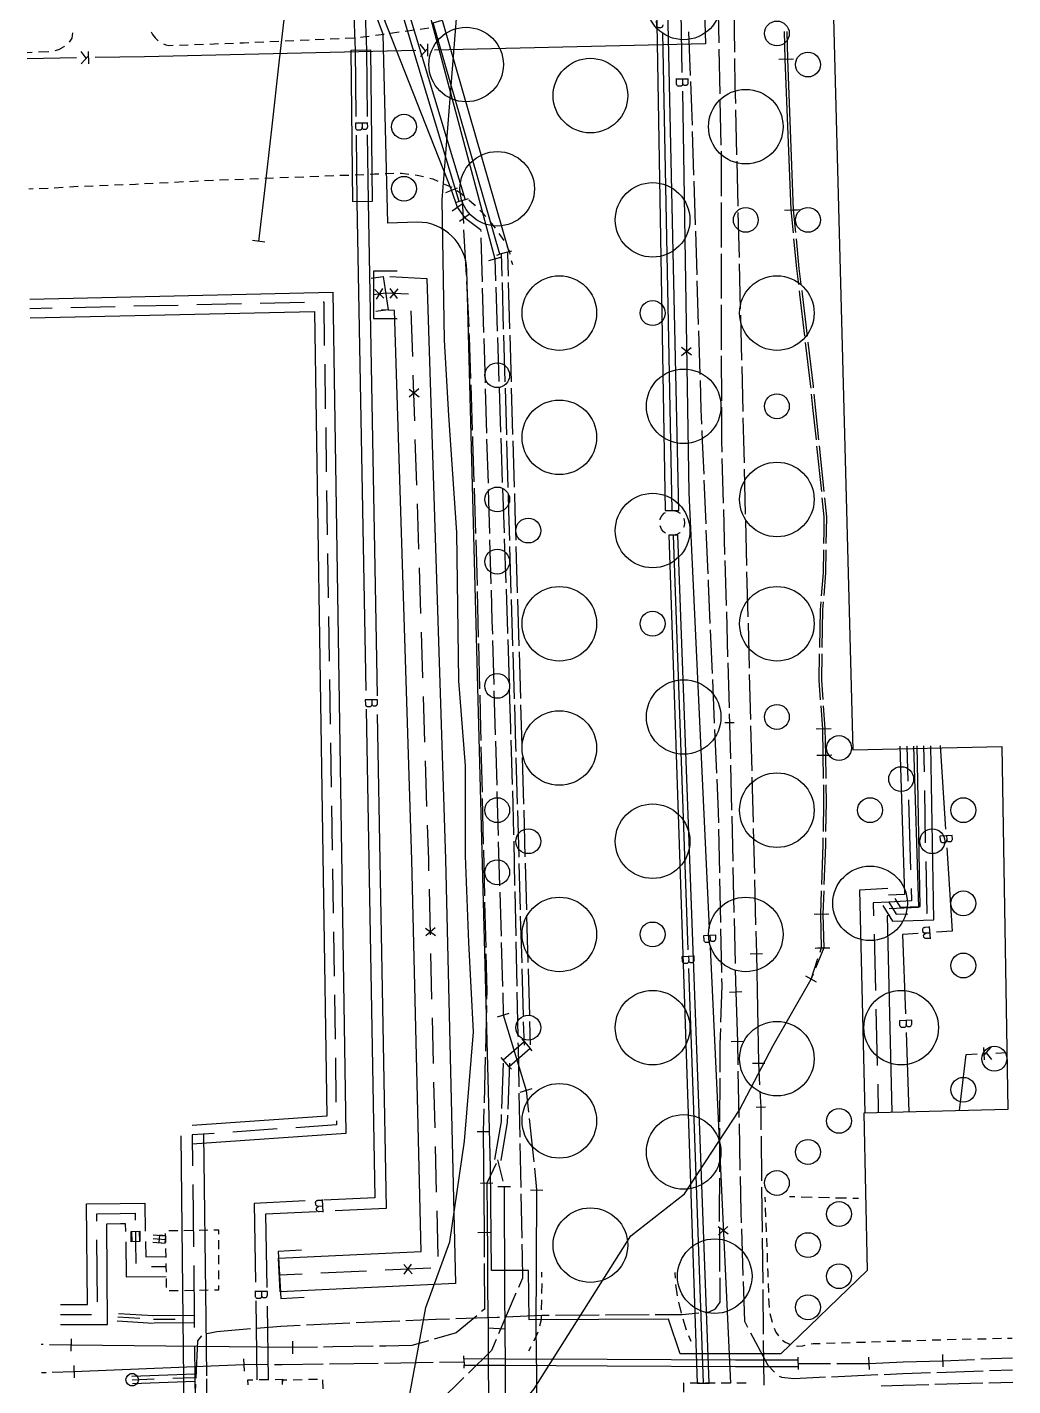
# Model space of a CAD drawing. Header units: metres. Extents: x 17721 to 17912, y 14015 to 15901.
# Drawn here: x 17763.9 to 17843.2, y 15174 to 15283.3 of the extents above; entities that cross this region are included whole.
import ezdxf

# ---------------------------------------------------------------- set-up
doc = ezdxf.new("R2010")
doc.units = ezdxf.units.M
for name, color, linetype in [('GC_CURB_EDGE', 1, 'Continuous'), ('GC_HEAT_AXIS', 30, 'Continuous'), ('GC_POWER_AXIS', 40, 'Continuous'), ('GC_RESULT_1F93603DB5', 3, 'Continuous'), ('GC_RESULT_5DD67F7FB9', 3, 'Continuous'), ('GC_SEWER_AXIS', 6, 'Continuous'), ('GC_SITE_BOUNDARY', 7, 'Continuous'), ('GC_TEST_GREEN_ZONE', 3, 'Continuous'), ('GC_WATER_AXIS', 5, 'Continuous')]:
    doc.layers.add(name, color=color, linetype=linetype)

msp = doc.modelspace()

# ---------------------------------------------------------------- linework, layer by layer
at = {"layer": 'GC_CURB_EDGE'}
for points in [[(17795.54, 15283.14), (17796.24, 15283.24)], [(17767.31, 15282.08), (17767.53, 15282.42), (17767.6, 15282.85)], [(17773.9, 15282.91), (17774.01, 15282.71), (17774.22, 15282.44), (17774.46, 15282.21)], [(17782.24, 15282.08), (17782.95, 15282.11)], [(17783.45, 15282.14), (17784.16, 15282.17)], [(17784.66, 15282.19), (17785.38, 15282.22)], [(17785.88, 15282.25), (17786.59, 15282.28)], [(17787.09, 15282.3), (17787.8, 15282.33)], [(17788.3, 15282.35), (17789.01, 15282.39)], [(17789.51, 15282.41), (17790.23, 15282.44)], [(17790.72, 15282.48), (17791.16, 15282.54), (17791.43, 15282.58)], [(17791.93, 15282.65), (17792.64, 15282.74)], [(17793.13, 15282.81), (17793.84, 15282.91)], [(17794.33, 15282.98), (17795.04, 15283.07)], [(17763.92, 15281.26), (17764.33, 15281.28)], [(17764.83, 15281.31), (17765.67, 15281.35)], [(17766.16, 15281.43), (17766.45, 15281.51), (17766.88, 15281.73), (17766.92, 15281.77)], [(17774.88, 15281.95), (17775.07, 15281.88), (17775.31, 15281.83)], [(17775.31, 15281.83), (17775.67, 15281.84)], [(17776.17, 15281.86), (17776.88, 15281.88)], [(17777.38, 15281.9), (17778.1, 15281.93)], [(17778.6, 15281.94), (17779.31, 15281.97)], [(17779.81, 15281.98), (17780.52, 15282.01)], [(17781.02, 15282.03), (17781.33, 15282.04), (17781.74, 15282.06)], [(17783.03, 15271.14), (17783.74, 15271.17)], [(17784.24, 15271.19), (17784.95, 15271.22)], [(17785.45, 15271.23), (17786.16, 15271.26)], [(17786.66, 15271.28), (17787.37, 15271.31)], [(17787.87, 15271.33), (17788.58, 15271.36)], [(17789.08, 15271.38), (17789.79, 15271.4)], [(17790.29, 15271.42), (17791, 15271.45)], [(17791.5, 15271.47), (17791.86, 15271.49), (17792.21, 15271.5)], [(17792.71, 15271.52), (17792.82, 15271.52), (17793.42, 15271.54)], [(17793.92, 15271.55), (17794.04, 15271.55), (17794.62, 15271.48)], [(17795.12, 15271.42), (17795.3, 15271.4), (17795.81, 15271.27)], [(17764.04, 15270.3), (17764.39, 15270.31)], [(17764.89, 15270.32), (17765.6, 15270.35)], [(17766.1, 15270.38), (17766.81, 15270.43)], [(17767.31, 15270.46), (17768.02, 15270.49)], [(17768.52, 15270.51), (17769.23, 15270.54)], [(17769.73, 15270.56), (17770.44, 15270.58)], [(17770.94, 15270.6), (17771.65, 15270.63)], [(17772.15, 15270.65), (17772.62, 15270.67), (17772.86, 15270.68)], [(17773.35, 15270.71), (17774.06, 15270.74)], [(17774.56, 15270.77), (17775.27, 15270.8)], [(17775.77, 15270.83), (17776.48, 15270.87)], [(17776.98, 15270.89), (17777.69, 15270.93)], [(17778.19, 15270.95), (17778.9, 15270.98)], [(17779.4, 15271), (17780.11, 15271.03)], [(17780.61, 15271.05), (17781.32, 15271.07)], [(17781.82, 15271.09), (17782.53, 15271.12)], [(17796.3, 15271.15), (17796.54, 15271.08), (17796.96, 15270.9)], [(17797.42, 15270.7), (17798.07, 15270.42)], [(17798.49, 15270.15), (17798.72, 15270), (17799.06, 15269.72)], [(17799.44, 15269.4), (17799.88, 15269.02), (17799.97, 15268.93)], [(17800.33, 15268.57), (17800.57, 15268.33), (17800.81, 15268.05)], [(17801.13, 15267.67), (17801.38, 15267.36), (17801.57, 15267.11)], [(17801.86, 15266.7), (17802.27, 15266.13)], [(17802.5, 15265.68), (17802.68, 15265.3), (17802.75, 15265.02)], [(17802.86, 15264.53), (17802.95, 15264.19)], [(17825.68, 15189.17), (17825.24, 15189.18)], [(17823.26, 15189.14), (17823.28, 15188.78)], [(17823.3, 15188.28), (17823.32, 15187.57)], [(17827.07, 15189.13), (17826.18, 15189.15)], [(17828.46, 15189.09), (17827.57, 15189.12)], [(17829.84, 15189.06), (17828.96, 15189.08)], [(17830.79, 15189.03), (17830.34, 15189.05)], [(17823.34, 15187.07), (17823.37, 15186.35)], [(17823.39, 15185.85), (17823.42, 15185.14)], [(17823.44, 15184.64), (17823.46, 15183.92)], [(17805.33, 15182.7), (17805.32, 15183.1)], [(17816.07, 15182.62), (17816.05, 15183.08)], [(17823.48, 15183.42), (17823.5, 15183.07)], [(17823.5, 15183.07), (17823.51, 15182.71)], [(17805.32, 15181.39), (17805.34, 15182.19), (17805.34, 15182.2)], [(17816.24, 15181.2), (17816.1, 15182.12)], [(17823.53, 15182.21), (17823.56, 15181.49)], [(17805.3, 15180.08), (17805.31, 15180.89)], [(17816.55, 15179.81), (17816.33, 15180.71)], [(17823.57, 15180.99), (17823.6, 15180.28)], [(17805.17, 15178.79), (17805.29, 15179.3), (17805.29, 15179.59)], [(17816.97, 15178.44), (17816.69, 15179.33)], [(17823.66, 15179.78), (17823.84, 15179.09)], [(17804.69, 15177.58), (17804.83, 15177.88), (17805.02, 15178.32)], [(17824, 15178.62), (17824.15, 15178.28), (17824.35, 15178)], [(17804.28, 15176.77), (17804.46, 15177.14)], [(17817.33, 15177.54), (17817.16, 15177.98)], [(17824.68, 15177.63), (17824.91, 15177.48), (17825.32, 15177.3)], [(17825.8, 15177.18), (17825.91, 15177.17), (17826.32, 15177.18), (17826.51, 15177.23)], [(17827, 15177.34), (17827.14, 15177.37), (17827.71, 15177.38)], [(17828.21, 15177.4), (17828.92, 15177.42)], [(17829.42, 15177.44), (17830.14, 15177.46)], [(17830.64, 15177.47), (17831.35, 15177.49)], [(17831.85, 15177.51), (17832.57, 15177.53)], [(17833.07, 15177.55), (17833.78, 15177.57)], [(17834.28, 15177.58), (17835, 15177.6)], [(17835.5, 15177.62), (17836.22, 15177.64)], [(17836.72, 15177.66), (17837.43, 15177.68)], [(17837.93, 15177.69), (17838.65, 15177.71)], [(17839.15, 15177.73), (17839.86, 15177.74)], [(17840.36, 15177.75), (17841.08, 15177.76)], [(17841.58, 15177.77), (17842.29, 15177.79)], [(17842.79, 15177.8), (17843.15, 15177.8)]]:
    msp.add_lwpolyline(points, dxfattribs=at)
at = {"layer": 'GC_HEAT_AXIS'}
for points in [[(17793.69, 15263.66), (17791.78, 15263.66), (17791.78, 15259.85), (17793.69, 15259.85)], [(17793.09, 15263.23), (17796.08, 15263.07), (17797.57, 15216.35), (17798.38, 15182.21), (17784.27, 15181.54), (17784.14, 15184.24), (17795.62, 15184.78), (17794.87, 15216.27), (17793.46, 15260.5), (17792.42, 15260.56)], [(17791.59, 15263.09), (17792.56, 15263.23), (17792.95, 15260.56), (17791.97, 15260.42)], [(17764.13, 15261.42), (17788.51, 15261.96), (17788.94, 15234.21), (17789.55, 15194.27), (17777.2, 15193.41)], [(17794.59, 15261.8), (17792.75, 15261.9), (17791.78, 15261.75)], [(17792.61, 15261.5), (17791.88, 15262.18)], [(17792.02, 15261.41), (17792.52, 15262.27)], [(17793.11, 15261.5), (17793.77, 15262.25)], [(17793.7, 15261.47), (17793.12, 15262.28)], [(17764.14, 15260.67), (17765.93, 15260.71)], [(17764.15, 15259.92), (17787.03, 15260.42), (17787.44, 15234.18), (17788.03, 15195.67), (17777.18, 15194.91)], [(17767.43, 15260.75), (17771, 15260.82)], [(17772.5, 15260.86), (17776.07, 15260.93)], [(17777.57, 15260.97), (17781.15, 15261.05)], [(17782.65, 15261.08), (17786.22, 15261.16)], [(17787.72, 15261.19), (17787.77, 15261.19), (17787.82, 15257.67)], [(17794.93, 15256.8), (17794.81, 15260.47)], [(17787.85, 15256.17), (17787.9, 15252.59)], [(17795.09, 15251.62), (17794.98, 15255.3)], [(17794.64, 15254.16), (17795.44, 15253.56)], [(17794.66, 15253.56), (17795.42, 15254.21)], [(17787.93, 15251.09), (17787.98, 15247.52)], [(17795.26, 15246.45), (17795.14, 15250.12)], [(17788, 15246.02), (17788.06, 15242.44)], [(17795.42, 15241.28), (17795.31, 15244.95)], [(17788.08, 15240.94), (17788.14, 15237.37)], [(17795.59, 15236.11), (17795.47, 15239.78)], [(17788.16, 15235.87), (17788.19, 15234.19), (17788.22, 15232.29)], [(17795.75, 15230.94), (17795.64, 15234.61)], [(17788.24, 15230.8), (17788.3, 15227.22)], [(17795.92, 15225.76), (17795.8, 15229.44)], [(17788.32, 15225.72), (17788.37, 15222.15)], [(17832.76, 15212.62), (17833.54, 15211.35), (17836.86, 15211.47), (17836.61, 15225.48)], [(17834.13, 15225.43), (17834.49, 15213.51), (17833.21, 15213.45)], [(17835.23, 15225.45), (17835.63, 15212.46), (17833.26, 15212.35)], [(17833.71, 15213.18), (17834.14, 15212.48), (17835.75, 15212.53), (17835.51, 15225.46)], [(17834.68, 15225.44), (17834.76, 15222.62)], [(17836.1, 15223.37), (17836.06, 15225.47)], [(17796.08, 15220.59), (17795.96, 15224.26)], [(17834.81, 15221.12), (17834.98, 15215.48)], [(17836.2, 15217.67), (17836.13, 15221.87)], [(17788.4, 15220.65), (17788.45, 15217.07)], [(17796.24, 15215.42), (17796.22, 15216.31), (17796.13, 15219.09)], [(17788.47, 15215.57), (17788.53, 15212)], [(17836.28, 15212), (17836.31, 15212), (17836.23, 15216.17)], [(17796.36, 15210.25), (17796.27, 15213.92)], [(17833.16, 15213.99), (17830.88, 15213.84), (17831.3, 15195.94)], [(17835.03, 15213.98), (17835.06, 15212.99), (17833.24, 15212.9)], [(17833.24, 15212.9), (17831.99, 15212.82), (17832.01, 15211.8)], [(17833.24, 15212.9), (17833.84, 15211.91), (17834.78, 15211.95)], [(17833.31, 15211.81), (17833.1, 15211.8), (17833.48, 15196)], [(17788.55, 15210.5), (17788.61, 15206.92)], [(17795.97, 15210.8), (17796.77, 15210.2)], [(17795.99, 15210.2), (17796.75, 15210.85)], [(17832.05, 15210.3), (17832.16, 15205.77)], [(17796.48, 15205.07), (17796.4, 15208.75)], [(17788.63, 15205.42), (17788.69, 15201.85)], [(17796.61, 15199.9), (17796.52, 15203.57)], [(17832.19, 15204.27), (17832.3, 15199.74)], [(17788.71, 15200.35), (17788.76, 15196.78)], [(17796.73, 15194.73), (17796.64, 15198.4)], [(17832.34, 15198.24), (17832.39, 15195.97)], [(17784.04, 15194.64), (17780.47, 15194.39)], [(17788.79, 15195.28), (17788.79, 15194.97), (17785.53, 15194.74)], [(17776.27, 15194.09), (17776.43, 15179.34), (17776.48, 15174.53)], [(17778.97, 15194.28), (17777.19, 15194.16), (17777.22, 15191.66)], [(17778.11, 15194.22), (17778.28, 15179.36), (17778.33, 15174.76)], [(17796.85, 15189.55), (17796.77, 15193.23)], [(17777.23, 15190.16), (17777.29, 15185.15)], [(17766.6, 15180.5), (17768.77, 15180.51), (17768.7, 15188.61), (17771.4, 15188.63)], [(17771.4, 15188.63), (17773.39, 15188.67), (17773.42, 15186.41)], [(17766.6, 15178.9), (17770.39, 15178.91), (17770.32, 15187.01), (17771.42, 15187.03)], [(17769.52, 15187.22), (17769.51, 15187.81), (17771.41, 15187.83), (17772.6, 15187.85), (17772.61, 15187.29)], [(17771.42, 15187.03), (17771.81, 15187.03), (17771.82, 15186.39)], [(17796.98, 15184.38), (17796.89, 15188.05)], [(17772.32, 15186.39), (17772.34, 15185.56)], [(17772.62, 15186.4), (17772.64, 15185.57), (17772.67, 15183.82)], [(17772.92, 15186.41), (17772.94, 15185.58)], [(17774.06, 15186.13), (17775.06, 15186.05)], [(17775.06, 15186.05), (17774.56, 15186.09), (17774.51, 15185.49), (17775.02, 15185.45)], [(17775.02, 15185.45), (17775.06, 15186.05)], [(17775.03, 15186.22), (17775.04, 15185.75)], [(17776.03, 15186.45), (17775.32, 15186.43)], [(17777.24, 15186.47), (17776.53, 15186.45)], [(17778.44, 15186.49), (17777.74, 15186.47)], [(17779.33, 15186.18), (17779.33, 15186.5), (17778.94, 15186.49)], [(17769.57, 15180.73), (17769.53, 15185.72)], [(17771.84, 15185.55), (17771.89, 15182.74), (17775.09, 15182.77)], [(17773.44, 15185.59), (17773.47, 15184.36), (17775.07, 15184.37)], [(17774.02, 15185.53), (17775.02, 15185.45)], [(17774.04, 15185.83), (17775.04, 15185.75)], [(17775.04, 15185.75), (17775.04, 15185.51)], [(17775.05, 15185.01), (17775.07, 15184.3)], [(17779.33, 15184.97), (17779.33, 15185.68)], [(17785.98, 15184.89), (17784.1, 15184.78), (17784.32, 15181), (17786.21, 15181.11)], [(17775.08, 15183.8), (17775.08, 15183.57)], [(17779.33, 15183.76), (17779.33, 15184.47)], [(17794.22, 15183.74), (17794.88, 15182.99)], [(17794.81, 15183.77), (17794.23, 15182.96)], [(17773.91, 15183.56), (17775.08, 15183.57)], [(17775.08, 15183.57), (17775.09, 15183.1)], [(17777.31, 15183.65), (17777.35, 15179.35)], [(17779.33, 15182.55), (17779.33, 15183.26)], [(17784.21, 15182.89), (17786.04, 15182.98)], [(17787.54, 15183.05), (17791.21, 15183.22)], [(17792.71, 15183.29), (17796.38, 15183.47)], [(17775.1, 15182.6), (17775.11, 15181.89)], [(17775.35, 15181.63), (17776.06, 15181.65)], [(17776.56, 15181.65), (17777.27, 15181.67)], [(17777.77, 15181.67), (17778.48, 15181.69)], [(17778.98, 15181.69), (17779.33, 15181.7), (17779.33, 15182.05)], [(17766.6, 15179.7), (17769.1, 15179.71)], [(17771.22, 15179.51), (17772.97, 15179.4)], [(17771.27, 15179.8), (17774.08, 15179.63)], [(17774.03, 15179.62), (17777.35, 15179.65)], [(17774.08, 15179.33), (17775.83, 15179.34)], [(17777.33, 15179.35), (17777.35, 15179.35)], [(17777.35, 15179.35), (17777.36, 15178.65)], [(17771.16, 15179.21), (17774.08, 15179.02)], [(17774.14, 15179.03), (17777.36, 15179.05)], [(17777.38, 15177.15), (17777.41, 15174.64)], [(17776.48, 15174.76), (17776.55, 15168.51), (17776.64, 15159.72), (17776.83, 15142.75), (17768.6, 15142.33), (17768.19, 15132.94), (17777.26, 15133.02), (17778.25, 15114.04), (17778.73, 15104.95), (17780.31, 15074.78)], [(17778.33, 15174.53), (17778.4, 15168.53), (17778.49, 15159.74), (17778.7, 15140.99), (17770.37, 15140.57), (17770.13, 15134.81), (17779.01, 15134.89), (17780.1, 15114.14), (17780.57, 15105.05), (17782.16, 15074.89)], [(17772.33, 15174.75), (17777.41, 15174.94)], [(17772.36, 15174.46), (17774.14, 15174.52)], [(17772.4, 15174.16), (17777.41, 15174.34)], [(17775.63, 15174.58), (17777.41, 15174.64)], [(17777.41, 15174.64), (17777.42, 15172.85)]]:
    msp.add_lwpolyline(points, dxfattribs=at)
for points in [[(17772.27, 15186.39), (17772.97, 15186.41), (17772.99, 15185.58), (17772.29, 15185.56)], [(17771.86, 15174.46), (17771.87, 15174.56), (17771.9, 15174.65), (17772.01, 15174.81), (17772.17, 15174.92), (17772.26, 15174.95), (17772.36, 15174.96), (17772.46, 15174.95), (17772.56, 15174.92), (17772.72, 15174.81), (17772.82, 15174.65), (17772.85, 15174.56), (17772.86, 15174.46), (17772.85, 15174.36), (17772.82, 15174.26), (17772.72, 15174.1), (17772.56, 15174), (17772.46, 15173.97), (17772.36, 15173.96), (17772.26, 15173.97), (17772.17, 15174), (17772.01, 15174.1), (17771.9, 15174.26), (17771.87, 15174.36)]]:
    msp.add_lwpolyline(points, close=True, dxfattribs=at)
at = {"layer": 'GC_POWER_AXIS'}
for points in [[(17791.77, 15296.3), (17791.77, 15294.98), (17791.4, 15294.19), (17790.56, 15293.7), (17787.69, 15293.39), (17787.11, 15293.35), (17786.7, 15293.13), (17786.28, 15292.69), (17785.55, 15289.43), (17784.59, 15284.15), (17784.15, 15280.42), (17783.6, 15275.33), (17782.97, 15269.91), (17782.53, 15266.06)], [(17785.45, 15151.3), (17788.13, 15158), (17791.41, 15165.64), (17794.7, 15173.29), (17795.99, 15180.26), (17797.92, 15185.55), (17799.11, 15193.65), (17799.83, 15202.44), (17799.46, 15209.65), (17799.18, 15216.62), (17799.19, 15223.86), (17798.65, 15230.7), (17798.47, 15242.64), (17797.83, 15252.06), (17797.48, 15258.11), (17797.29, 15269.39), (17797.94, 15277.55), (17798.59, 15285.71), (17799.59, 15292.62), (17799.64, 15293.52), (17798.61, 15295.78)], [(17792.94, 15289.38), (17792.94, 15289.04), (17792.61, 15287.33), (17792, 15285.49), (17792.48, 15284.27), (17792.52, 15284.18), (17798.05, 15270.15), (17798.52, 15268.8), (17799.11, 15267.98), (17800.39, 15267.02), (17800.4, 15266.85)], [(17795.76, 15287.88), (17795.8, 15286.1), (17796.27, 15284.35), (17801.54, 15264.66), (17801.6, 15262.88)], [(17819.47, 15285.65), (17819.55, 15282.04)], [(17820.78, 15284.91), (17820.83, 15281.28)], [(17817.29, 15279.42), (17817.16, 15282.93)], [(17824.82, 15282.94), (17824.88, 15280.73), (17825.35, 15268.59), (17825.53, 15266.75)], [(17825.02, 15282.94), (17825.08, 15280.74)], [(17819.56, 15281.54), (17819.64, 15277.92)], [(17820.83, 15280.78), (17820.86, 15278.57), (17820.89, 15277.15)], [(17824.38, 15280.71), (17825.38, 15280.75)], [(17824.58, 15280.72), (17825.58, 15280.76)], [(17825.08, 15280.74), (17825.55, 15268.6), (17825.73, 15266.77)], [(17817.43, 15275.41), (17817.38, 15276.81), (17817.3, 15278.92)], [(17819.65, 15277.42), (17819.73, 15273.8)], [(17820.9, 15276.65), (17820.99, 15273.02)], [(17817.55, 15271.4), (17817.44, 15274.91)], [(17819.74, 15273.31), (17819.74, 15272.96), (17819.75, 15269.69)], [(17821, 15272.52), (17821.09, 15268.89)], [(17798.51, 15270.33), (17797.58, 15269.97)], [(17817.68, 15267.39), (17817.57, 15270.9)], [(17798.11, 15268.51), (17798.92, 15269.09)], [(17798.67, 15269.26), (17798.43, 15269.19)], [(17798.91, 15269.33), (17799.01, 15267.5)], [(17799.39, 15269.47), (17799.15, 15269.4)], [(17819.75, 15269.19), (17819.75, 15265.57)], [(17798.7, 15267.69), (17799.51, 15268.27)], [(17821.1, 15268.39), (17821.19, 15264.76)], [(17824.85, 15268.57), (17825.85, 15268.61)], [(17825.05, 15268.58), (17826.05, 15268.62)], [(17799.03, 15267), (17799.22, 15263.34)], [(17817.81, 15263.38), (17817.7, 15266.89)], [(17783.03, 15266), (17782.03, 15266.12)], [(17800.41, 15266.35), (17800.51, 15262.8)], [(17825.58, 15266.26), (17825.82, 15263.87), (17825.97, 15262.58)], [(17825.78, 15266.27), (17826.01, 15263.89), (17826.17, 15262.6)], [(17801.06, 15264.53), (17802.02, 15264.79)], [(17801.7, 15264.95), (17801.94, 15265.02)], [(17802.05, 15265.12), (17802.1, 15263.25)], [(17802.55, 15265.13), (17802.6, 15263.26)], [(17802.66, 15265.23), (17802.9, 15265.3)], [(17819.75, 15265.07), (17819.76, 15261.45)], [(17821.2, 15264.26), (17821.29, 15260.63)], [(17799.25, 15262.84), (17799.44, 15259.18)], [(17802.12, 15262.75), (17802.22, 15259)], [(17802.62, 15262.76), (17802.72, 15259.01)], [(17817.93, 15259.37), (17817.82, 15262.88)], [(17800.53, 15262.3), (17800.63, 15258.74)], [(17801.61, 15262.38), (17801.73, 15258.83)], [(17826.03, 15262.09), (17826.06, 15261.8), (17826.46, 15258.42)], [(17826.23, 15262.1), (17826.26, 15261.83), (17826.66, 15258.43)], [(17819.76, 15260.95), (17819.76, 15257.34)], [(17821.3, 15260.13), (17821.39, 15256.5)], [(17799.46, 15258.68), (17799.48, 15258.34), (17799.59, 15255.02)], [(17800.65, 15258.25), (17800.75, 15254.69)], [(17801.75, 15258.33), (17801.86, 15254.78)], [(17802.24, 15258.5), (17802.35, 15254.75)], [(17802.74, 15258.51), (17802.85, 15254.76)], [(17818.06, 15255.36), (17817.95, 15258.87)], [(17826.52, 15257.93), (17826.94, 15254.39), (17826.95, 15254.26)], [(17826.72, 15257.94), (17827.14, 15254.4), (17827.15, 15254.27)], [(17819.76, 15256.84), (17819.77, 15253.22)], [(17821.4, 15256), (17821.49, 15252.36)], [(17818.2, 15251.35), (17818.15, 15252.54), (17818.08, 15254.86)], [(17799.6, 15254.52), (17799.72, 15250.86)], [(17800.76, 15254.19), (17800.87, 15250.64)], [(17801.88, 15254.28), (17802, 15250.72)], [(17802.36, 15254.25), (17802.47, 15250.5)], [(17802.86, 15254.26), (17802.97, 15250.51)], [(17827, 15253.76), (17827.11, 15252.69), (17827.38, 15250.09)], [(17827.2, 15253.77), (17827.31, 15252.71), (17827.58, 15250.1)], [(17819.77, 15252.72), (17819.77, 15250), (17819.8, 15249.1)], [(17821.5, 15251.86), (17821.54, 15250.04), (17821.59, 15248.23)], [(17818.37, 15247.34), (17818.26, 15249.99), (17818.22, 15250.85)], [(17799.73, 15250.36), (17799.74, 15250), (17799.85, 15246.7)], [(17800.88, 15250.14), (17800.99, 15246.59)], [(17802.01, 15250.22), (17802.04, 15249.38), (17802.14, 15246.67)], [(17802.48, 15250), (17802.59, 15246.25)], [(17802.98, 15250.01), (17803.09, 15246.27)], [(17827.43, 15249.59), (17827.81, 15245.92)], [(17827.63, 15249.6), (17828.01, 15245.93)], [(17819.81, 15248.6), (17819.92, 15244.99)], [(17821.6, 15247.73), (17821.69, 15244.1)], [(17799.87, 15246.2), (17799.98, 15242.54)], [(17801, 15246.09), (17801.1, 15242.54)], [(17802.15, 15246.17), (17802.28, 15242.62)], [(17818.53, 15243.33), (17818.39, 15246.84)], [(17802.61, 15245.75), (17802.65, 15244.37), (17802.72, 15242)], [(17803.11, 15245.77), (17803.15, 15244.38), (17803.22, 15242.02)], [(17827.86, 15245.42), (17828.01, 15243.89), (17828, 15242.74), (17827.98, 15241.74)], [(17828.06, 15245.43), (17828.21, 15243.9), (17828.2, 15242.74), (17828.18, 15241.75)], [(17819.93, 15244.49), (17820.03, 15240.87)], [(17818.69, 15239.32), (17818.55, 15242.83)], [(17821.7, 15243.6), (17821.79, 15239.97)], [(17800, 15242.04), (17800.09, 15239.34), (17800.11, 15238.38)], [(17801.12, 15242.04), (17801.22, 15238.49)], [(17802.3, 15242.12), (17802.42, 15238.57)], [(17802.73, 15241.5), (17802.84, 15237.75)], [(17803.23, 15241.52), (17803.34, 15237.77)], [(17827.98, 15241.24), (17827.95, 15239.39), (17827.8, 15237.55)], [(17828.18, 15241.25), (17828.15, 15239.38), (17828, 15237.56)], [(17820.05, 15240.37), (17820.15, 15236.76)], [(17821.8, 15239.47), (17821.9, 15235.84)], [(17818.87, 15235.31), (17818.73, 15238.55), (17818.72, 15238.82)], [(17800.12, 15237.88), (17800.21, 15234.21)], [(17801.24, 15237.99), (17801.31, 15235.49), (17801.34, 15234.44)], [(17802.44, 15238.07), (17802.56, 15234.6), (17802.56, 15234.51)], [(17803.36, 15237.27), (17803.47, 15233.52)], [(17802.86, 15237.25), (17802.97, 15233.51)], [(17820.17, 15236.26), (17820.27, 15232.64)], [(17827.76, 15237.06), (17827.71, 15236.41), (17827.65, 15233.37)], [(17827.96, 15237.06), (17827.9, 15236.4), (17827.85, 15233.37)], [(17821.91, 15235.34), (17822, 15231.71)], [(17802.58, 15234.01), (17802.69, 15230.46)], [(17819.05, 15231.3), (17818.89, 15234.81)], [(17800.22, 15233.71), (17800.31, 15230.05)], [(17801.35, 15233.94), (17801.46, 15230.39)], [(17802.99, 15233.01), (17803.1, 15229.26)], [(17803.49, 15233.02), (17803.6, 15229.27)], [(17820.29, 15232.14), (17820.39, 15228.53)], [(17827.64, 15232.87), (17827.61, 15230.74), (17827.72, 15229.18)], [(17827.84, 15232.87), (17827.81, 15230.74), (17827.92, 15229.19)], [(17819.22, 15227.29), (17819.07, 15230.8)], [(17822.01, 15231.21), (17822.1, 15227.58)], [(17801.47, 15229.89), (17801.57, 15226.34)], [(17802.7, 15229.96), (17802.8, 15226.9), (17802.81, 15226.41)], [(17800.32, 15229.55), (17800.39, 15226.85), (17800.41, 15225.89)], [(17803.11, 15228.76), (17803.21, 15225.46), (17803.22, 15225.01)], [(17803.61, 15228.77), (17803.71, 15225.47), (17803.72, 15225.02)], [(17827.76, 15228.68), (17827.9, 15226.84), (17827.94, 15224.72), (17827.96, 15222.83)], [(17827.96, 15228.69), (17828.1, 15226.85), (17828.14, 15224.72), (17828.16, 15222.84)], [(17820.4, 15228.03), (17820.43, 15227.22), (17820.49, 15224.41)], [(17819.4, 15223.28), (17819.24, 15226.79)], [(17820.04, 15227.34), (17820.79, 15227.34)], [(17822.11, 15227.08), (17822.21, 15223.45)], [(17827.4, 15226.83), (17828.4, 15226.85)], [(17827.6, 15226.84), (17828.6, 15226.86)], [(17800.42, 15225.39), (17800.51, 15221.73)], [(17801.59, 15225.84), (17801.69, 15222.29)], [(17802.83, 15225.91), (17802.94, 15222.35)], [(17803.24, 15224.51), (17803.34, 15220.76)], [(17803.74, 15224.52), (17803.84, 15220.77)], [(17827.44, 15224.71), (17828.44, 15224.72)], [(17827.64, 15224.71), (17828.64, 15224.73)], [(17820.5, 15223.91), (17820.59, 15220.3)], [(17819.56, 15219.27), (17819.54, 15220.12), (17819.42, 15222.78)], [(17822.22, 15222.95), (17822.31, 15219.32)], [(17827.97, 15222.33), (17827.98, 15220.95), (17827.95, 15218.57)], [(17828.17, 15222.34), (17828.19, 15220.97), (17828.15, 15218.57)], [(17800.52, 15221.23), (17800.61, 15217.56)], [(17801.71, 15221.79), (17801.81, 15218.24)], [(17802.95, 15221.85), (17803.02, 15219.59), (17803.05, 15218.3)], [(17803.36, 15220.26), (17803.46, 15216.51)], [(17803.86, 15220.28), (17803.96, 15216.53)], [(17820.6, 15219.8), (17820.68, 15216.18)], [(17819.64, 15215.26), (17819.57, 15218.77)], [(17822.33, 15218.82), (17822.42, 15215.19)], [(17801.82, 15217.74), (17801.92, 15214.19)], [(17803.06, 15217.8), (17803.13, 15214.24)], [(17827.94, 15218.07), (17827.93, 15217.49), (17827.81, 15214.31)], [(17828.14, 15218.07), (17828.13, 15217.48), (17828.01, 15214.31)], [(17800.62, 15217.06), (17800.71, 15213.4)], [(17803.48, 15216.01), (17803.58, 15212.26)], [(17803.98, 15216.03), (17804.08, 15212.28)], [(17820.69, 15215.68), (17820.78, 15212.06)], [(17819.72, 15211.25), (17819.65, 15214.76)], [(17822.43, 15214.69), (17822.52, 15211.06)], [(17801.94, 15213.69), (17802.04, 15210.14)], [(17803.14, 15213.75), (17803.22, 15210.19)], [(17828, 15213.81), (17827.92, 15211.93), (17828, 15209.21), (17827.35, 15207.58)], [(17827.8, 15213.81), (17827.73, 15211.93), (17827.8, 15209.21), (17827.68, 15208.83)], [(17800.72, 15212.9), (17800.81, 15209.24)], [(17803.59, 15211.76), (17803.7, 15208.01)], [(17804.09, 15211.78), (17804.2, 15208.03)], [(17820.79, 15211.56), (17820.87, 15207.95)], [(17827.23, 15211.91), (17828.22, 15211.94)], [(17827.43, 15211.92), (17828.42, 15211.95)], [(17819.8, 15207.24), (17819.73, 15210.75)], [(17822.54, 15210.56), (17822.58, 15208.74)], [(17802.06, 15209.64), (17802.16, 15206.09)], [(17803.23, 15209.69), (17803.31, 15206.14)], [(17827.3, 15209.19), (17828.3, 15209.22)], [(17827.5, 15209.2), (17828.5, 15209.22)], [(17800.82, 15208.74), (17800.9, 15205.69), (17800.88, 15205.08)], [(17822.08, 15208.73), (17823.08, 15208.75)], [(17822.58, 15208.74), (17822.76, 15199.93), (17822.84, 15198.18)], [(17826.99, 15206.69), (17827.53, 15208.36)], [(17784.62, 15148.96), (17785.19, 15149.52), (17786.23, 15150.31), (17790.53, 15156.63), (17797.61, 15165.18), (17804.7, 15173.73), (17812.47, 15186.04), (17816.8, 15189.43), (17821.19, 15196.11), (17823.92, 15201.36), (17826.99, 15206.69), (17827.17, 15207.12)], [(17803.71, 15207.52), (17803.82, 15203.77)], [(17804.21, 15207.53), (17804.32, 15203.78)], [(17819.73, 15203.23), (17819.82, 15206.17), (17819.81, 15206.74)], [(17820.88, 15207.45), (17820.92, 15205.64), (17821.05, 15201.66), (17821.09, 15199.79)], [(17827.43, 15206.44), (17826.56, 15206.94)], [(17802.17, 15205.59), (17802.22, 15203.81), (17804.07, 15197.74), (17804.25, 15195.99)], [(17803.32, 15205.64), (17803.39, 15202.08)], [(17821.42, 15205.66), (17820.43, 15205.62)], [(17800.87, 15204.58), (17800.78, 15200.91)], [(17801.75, 15203.67), (17802.7, 15203.96)], [(17803.83, 15203.27), (17803.89, 15201.39)], [(17804.33, 15203.28), (17804.38, 15201.41)], [(17819.66, 15199.22), (17819.67, 15201.47), (17819.71, 15202.73)], [(17803.4, 15201.58), (17803.41, 15201.26), (17803.47, 15198.03)], [(17803.89, 15201.68), (17803.72, 15201.87)], [(17821.55, 15201.68), (17820.55, 15201.65)], [(17800.76, 15200.41), (17800.67, 15196.75)], [(17802.21, 15200.21), (17802.04, 15200.39)], [(17804.55, 15200.93), (17804.38, 15201.12)], [(17802.21, 15199.93), (17802.08, 15196.29)], [(17802.71, 15199.92), (17802.58, 15196.23)], [(17802.87, 15199.46), (17802.7, 15199.64)], [(17821.1, 15199.29), (17821.18, 15195.56)], [(17822.26, 15199.92), (17823.26, 15199.94)], [(17819.65, 15195.2), (17819.66, 15198.72)], [(17803.48, 15197.53), (17803.55, 15193.97)], [(17803.59, 15197.6), (17804.55, 15197.89)], [(17822.87, 15197.68), (17822.93, 15196.38), (17822.95, 15194.57)], [(17800.66, 15196.25), (17800.61, 15194.42), (17800.67, 15186.32), (17800.68, 15184.34), (17800.68, 15184.32)], [(17802.06, 15195.79), (17802.05, 15195.23), (17801.52, 15192.18)], [(17802.56, 15195.74), (17802.54, 15195.18), (17802.01, 15192.1)], [(17823.31, 15196.39), (17822.56, 15196.36)], [(17804.31, 15195.49), (17804.67, 15191.98)], [(17819.63, 15191.19), (17819.64, 15194.7)], [(17821.19, 15195.06), (17821.26, 15191.32)], [(17800.11, 15194.42), (17801.11, 15194.42)], [(17822.96, 15194.07), (17823, 15190.46)], [(17803.56, 15193.47), (17803.62, 15189.92)], [(17801.64, 15191.87), (17800.89, 15190.28), (17800.92, 15187.49), (17800.94, 15184.56), (17800.96, 15181.6), (17800.99, 15178.64), (17801.01, 15175.68), (17801.04, 15173.14)], [(17801.76, 15192.14), (17802.19, 15190.44)], [(17804.72, 15191.48), (17804.9, 15189.73), (17804.87, 15183.71), (17804.85, 15178.58), (17804.88, 15174.81), (17804.92, 15168.81), (17804.96, 15162.81), (17805.01, 15156.82), (17805.04, 15152.54), (17805.1, 15144.82), (17805.14, 15138.18), (17805.21, 15129.67), (17805.27, 15121.16), (17805.34, 15111.05), (17805.41, 15100.9), (17805.46, 15094.78), (17805.49, 15090.84), (17805.47, 15086.69), (17805.45, 15080.55), (17805.51, 15078.71)], [(17800.39, 15190.28), (17801.39, 15190.29)], [(17819.62, 15187.18), (17819.62, 15188.08), (17819.63, 15190.69)], [(17821.27, 15190.82), (17821.33, 15187.95), (17821.36, 15187.09)], [(17801.79, 15190.02), (17802.79, 15190.02)], [(17802.29, 15190.02), (17802.3, 15187.3), (17802.31, 15184.37), (17802.33, 15181.46), (17802.34, 15178.54)], [(17803.63, 15189.42), (17803.7, 15185.86)], [(17804.4, 15189.73), (17805.4, 15189.72)], [(17823, 15189.96), (17823.05, 15186.34)], [(17800.17, 15186.31), (17801.17, 15186.32)], [(17819.65, 15183.16), (17819.63, 15186.68)], [(17821.38, 15186.59), (17821.5, 15182.85)], [(17803.71, 15185.36), (17803.73, 15184.39), (17803.76, 15182.63), (17803.44, 15181.88)], [(17823.05, 15185.84), (17823.09, 15182.23)], [(17800.68, 15183.82), (17800.72, 15180.14), (17800.48, 15179.94)], [(17818.45, 15179.9), (17818.79, 15179.93), (17819.29, 15180.16), (17819.67, 15180.71), (17819.66, 15182.66)], [(17821.52, 15182.35), (17821.62, 15179.16), (17821.88, 15178.68)], [(17823.1, 15181.73), (17823.14, 15178.12)], [(17803.24, 15181.42), (17801.84, 15178.15)], [(17794.39, 15179.22), (17796.79, 15179.33), (17796.82, 15179.33), (17797.9, 15179.37)], [(17800.09, 15179.61), (17798.42, 15178.22), (17796.67, 15177.72)], [(17798.4, 15179.38), (17801.73, 15179.49), (17801.91, 15179.5)], [(17802.41, 15179.52), (17805.33, 15179.64), (17805.92, 15179.65)], [(17806.42, 15179.65), (17809.94, 15179.68)], [(17810.44, 15179.68), (17810.47, 15179.68), (17813.95, 15179.7)], [(17814.45, 15179.71), (17816.62, 15179.72), (17817.96, 15179.85)], [(17778.38, 15178.19), (17779.17, 15178.33), (17781.87, 15178.57)], [(17782.37, 15178.61), (17784.33, 15178.78), (17785.88, 15178.85)], [(17786.38, 15178.87), (17789.88, 15179.03)], [(17790.38, 15179.05), (17793.89, 15179.2)], [(17800.98, 15178.64), (17802.34, 15178.54)], [(17802.34, 15178.54), (17802.36, 15175.58), (17802.37, 15173.59), (17802.39, 15169.58), (17802.42, 15163.58), (17802.45, 15157.58), (17802.49, 15151.58), (17802.52, 15145.58), (17802.56, 15139.23), (17802.6, 15133.58), (17802.63, 15127.58), (17802.67, 15121.58), (17802.71, 15115.58), (17802.75, 15109.57), (17802.77, 15106.57), (17802.79, 15103.57), (17802.81, 15100.47), (17802.82, 15097.64), (17802.83, 15094.72), (17802.85, 15091.86), (17802.86, 15088.99), (17802.87, 15086.74)], [(17822.11, 15178.24), (17823.49, 15175.62), (17824.03, 15175.06)], [(17765.2, 15177.28), (17765.05, 15177.28)], [(17787.26, 15177.08), (17785.26, 15177.05), (17767.44, 15177.25), (17765.7, 15177.27)], [(17767.45, 15177.75), (17767.44, 15176.76)], [(17777.5, 15174.59), (17777.65, 15177.59), (17777.96, 15177.98)], [(17785.26, 15177.55), (17785.25, 15176.55)], [(17791.75, 15177.15), (17788.51, 15177.1), (17787.76, 15177.09)], [(17796.19, 15177.58), (17794.85, 15177.2), (17792.76, 15177.17), (17792.25, 15177.16)], [(17801.64, 15177.69), (17801.26, 15176.81), (17799.41, 15174.99)], [(17823.14, 15177.62), (17823.18, 15174.01)], [(17781.31, 15176.15), (17781.36, 15175.15)], [(17799.05, 15176.14), (17799.04, 15176.39)], [(17825.95, 15176.02), (17825.94, 15176.27)], [(17829.05, 15175.77), (17831.66, 15175.77), (17834.4, 15175.89), (17837.59, 15175.99), (17840.13, 15176.08)], [(17831.68, 15175.27), (17831.64, 15176.27)], [(17837.61, 15175.49), (17837.57, 15176.49)], [(17843.18, 15176.19), (17840.63, 15176.1)], [(17765.43, 15175.02), (17765.07, 15175.01)], [(17783.3, 15175.68), (17781.33, 15175.65), (17767.68, 15175.1), (17765.93, 15175.04)], [(17767.66, 15175.6), (17767.7, 15174.6)], [(17783.8, 15175.68), (17784.15, 15175.69), (17784.42, 15175.69), (17787.73, 15175.74)], [(17788.23, 15175.74), (17792.16, 15175.8)], [(17792.66, 15175.8), (17796.59, 15175.86)], [(17797.09, 15175.86), (17799.05, 15175.89)], [(17799.07, 15175.39), (17799.06, 15175.64)], [(17825.94, 15175.77), (17828.55, 15175.77)], [(17825.97, 15175.27), (17825.96, 15175.52)], [(17832.86, 15174.89), (17834.37, 15174.95), (17836.59, 15175.03)], [(17837.09, 15175.05), (17840.83, 15175.17)], [(17841.33, 15175.19), (17843.2, 15175.25)], [(17777.19, 15170.59), (17777.37, 15171.72), (17777.48, 15174.09)], [(17799.05, 15174.64), (17797.01, 15172.62), (17796.47, 15172.21)], [(17824.42, 15174.75), (17824.59, 15174.66), (17825.59, 15174.57), (17828.13, 15174.68)], [(17828.63, 15174.7), (17832.36, 15174.87)], [(17832.61, 15173.97), (17834.4, 15174.01), (17836.45, 15174.07)], [(17836.95, 15174.09), (17840.79, 15174.2)], [(17841.29, 15174.21), (17843.21, 15174.27)]]:
    msp.add_lwpolyline(points, dxfattribs=at)
for points in [[(17793.71, 15285.72), (17794.23, 15285.75), (17794.65, 15284.33), (17799.15, 15269.4), (17798.67, 15269.26), (17794.17, 15284.19)], [(17796.57, 15283.64), (17797.29, 15283.85), (17802.66, 15265.23), (17801.94, 15265.02)], [(17802.21, 15200.21), (17803.89, 15201.68), (17804.38, 15201.12), (17802.7, 15199.64)], [(17799.05, 15176.14), (17799.06, 15175.64), (17802.36, 15175.62), (17810.57, 15175.58), (17820.89, 15175.52), (17825.96, 15175.52), (17825.95, 15176.02), (17820.89, 15176.02), (17810.57, 15176.08), (17802.36, 15176.12)]]:
    msp.add_lwpolyline(points, close=True, dxfattribs=at)
at = {"layer": 'GC_RESULT_1F93603DB5', "true_color": 0x2c7553}
for centre in [(17816.73, 15285.29), (17799.23, 15280.29), (17809.23, 15277.79), (17821.73, 15275.29), (17801.73, 15270.29), (17814.23, 15267.79), (17806.73, 15260.29), (17824.23, 15260.29), (17816.73, 15252.79), (17806.73, 15250.29), (17824.23, 15245.29), (17814.23, 15242.79), (17806.73, 15235.29), (17824.23, 15235.29), (17816.73, 15227.79), (17806.73, 15225.29), (17824.23, 15220.29), (17814.23, 15217.79), (17831.73, 15212.79), (17806.73, 15210.29), (17821.73, 15210.29), (17814.23, 15202.79), (17834.23, 15202.79), (17824.23, 15200.29), (17806.73, 15195.29), (17816.73, 15192.79), (17809.23, 15185.29), (17819.23, 15182.79)]:
    msp.add_circle(centre, 3, dxfattribs=at)
at = {"layer": 'GC_RESULT_5DD67F7FB9', "true_color": 0x9b704a}
for centre in [(17824.23, 15282.79), (17826.73, 15280.29), (17794.23, 15275.29), (17794.23, 15270.29), (17821.73, 15267.79), (17826.73, 15267.79), (17814.23, 15260.29), (17801.73, 15255.29), (17824.23, 15252.79), (17801.73, 15245.29), (17804.23, 15242.79), (17801.73, 15240.29), (17814.23, 15235.29), (17801.73, 15230.29), (17824.23, 15227.79), (17829.23, 15225.29), (17834.23, 15222.79), (17801.73, 15220.29), (17831.73, 15220.29), (17839.23, 15220.29), (17804.23, 15217.79), (17836.73, 15217.79), (17801.73, 15215.29), (17839.23, 15212.79), (17814.23, 15210.29), (17839.23, 15207.79), (17804.23, 15202.79), (17841.73, 15200.29), (17839.23, 15197.79), (17829.23, 15195.29), (17826.73, 15192.79), (17824.23, 15190.29), (17829.23, 15187.79), (17826.73, 15185.29), (17829.23, 15182.79), (17826.73, 15180.29)]:
    msp.add_circle(centre, 1, dxfattribs=at)
at = {"layer": 'GC_SEWER_AXIS'}
for points in [[(17818.21, 15290.65), (17818.5, 15281.95), (17796.68, 15281.45)], [(17768.67, 15280.79), (17768.25, 15281.33)], [(17768.87, 15280.35), (17768.85, 15281.34)], [(17795.18, 15281.42), (17773.35, 15280.92), (17769.39, 15280.85)], [(17795.96, 15281.39), (17795.54, 15281.93)], [(17796.14, 15281.59), (17795.56, 15280.94)], [(17796.16, 15280.96), (17796.14, 15281.95)], [(17767.89, 15280.82), (17763.92, 15280.75)], [(17768.86, 15280.99), (17768.27, 15280.34)], [(17840.89, 15200.55), (17841.46, 15201.21)], [(17838.92, 15196.11), (17839.45, 15200.64), (17840.35, 15200.68)], [(17840.86, 15201.18), (17840.9, 15200.19)], [(17841.07, 15200.76), (17841.5, 15200.22)], [(17841.85, 15200.74), (17842.75, 15200.78)]]:
    msp.add_lwpolyline(points, dxfattribs=at)
at = {"layer": 'GC_SITE_BOUNDARY'}
msp.add_lwpolyline([(17828.41, 15298.27), (17830.33, 15225.15), (17842.32, 15225.42), (17842.82, 15196.21), (17831.24, 15195.91), (17831.5, 15183.24), (17824.56, 15176.54), (17816.44, 15176.54), (17815.51, 15179.32), (17804.29, 15179.29), (17804.26, 15183.26), (17801.26, 15183.24), (17801.19, 15191.57), (17799.29, 15263.71), (17799.26, 15264.11), (17799.2, 15264.5), (17799.09, 15264.88), (17798.95, 15265.24), (17798.78, 15265.58), (17798.58, 15265.9), (17798.35, 15266.2), (17798.09, 15266.48), (17797.81, 15266.73), (17797.5, 15266.95), (17797.17, 15267.15), (17796.83, 15267.31), (17796.47, 15267.44), (17796.09, 15267.54), (17795.7, 15267.59), (17795.29, 15267.61), (17792.92, 15267.52), (17792.56, 15282.73), (17791.61, 15285.23)], dxfattribs=at)
at = {"layer": 'GC_TEST_GREEN_ZONE'}
msp.add_lwpolyline([(17828.41, 15298.27), (17830.33, 15225.15), (17842.32, 15225.42), (17842.82, 15196.21), (17831.24, 15195.91), (17831.5, 15183.24), (17824.56, 15176.54), (17816.44, 15176.54), (17815.51, 15179.32), (17804.29, 15179.29), (17804.26, 15183.26), (17801.26, 15183.24), (17801.19, 15191.57), (17799.29, 15263.71), (17799.26, 15264.11), (17799.2, 15264.5), (17799.09, 15264.88), (17798.95, 15265.24), (17798.78, 15265.58), (17798.58, 15265.9), (17798.35, 15266.2), (17798.09, 15266.48), (17797.81, 15266.73), (17797.5, 15266.95), (17797.17, 15267.15), (17796.83, 15267.31), (17796.47, 15267.44), (17796.09, 15267.54), (17795.7, 15267.59), (17795.29, 15267.61), (17792.92, 15267.52), (17792.56, 15282.73), (17791.61, 15285.23)], dxfattribs=at)
at = {"layer": 'GC_WATER_AXIS'}
for points in [[(17813.9, 15322.8), (17815.23, 15244.4), (17816.33, 15244.4), (17814.62, 15322.8)], [(17789.97, 15281.45), (17791.54, 15281.47), (17791.68, 15269.26), (17790.11, 15269.25)], [(17815.53, 15242.41), (17817.83, 15174.19), (17818.77, 15174.18), (17816.27, 15242.42)]]:
    msp.add_lwpolyline(points, close=True, dxfattribs=at)
for points in [[(17816.6, 15279.66), (17816.07, 15311.98), (17827.64, 15312.43)], [(17790.02, 15289.15), (17790.31, 15281.45), (17790.37, 15276.1)], [(17790.92, 15289.18), (17791.21, 15281.47), (17791.27, 15276.12)], [(17815.06, 15283.49), (17815.05, 15283.45), (17815.05, 15283.42), (17815.04, 15283.37), (17815.02, 15283.34), (17815, 15283.31), (17814.97, 15283.28), (17814.93, 15283.26), (17814.9, 15283.25), (17814.71, 15283.24), (17814.69, 15283.25), (17814.67, 15283.26), (17814.64, 15283.28), (17814.61, 15283.31), (17814.59, 15283.34), (17814.57, 15283.38), (17814.56, 15283.41), (17814.56, 15283.44), (17814.55, 15283.8)], [(17815.03, 15282.85), (17815.78, 15244.4)], [(17817.11, 15279.12), (17816.11, 15279.11)], [(17816.65, 15278.79), (17816.65, 15278.76), (17816.65, 15278.72), (17816.63, 15278.67), (17816.61, 15278.64), (17816.6, 15278.61), (17816.57, 15278.58), (17816.53, 15278.56), (17816.5, 15278.55), (17816.31, 15278.55), (17816.29, 15278.55), (17816.26, 15278.56), (17816.23, 15278.58), (17816.2, 15278.62), (17816.19, 15278.64), (17816.16, 15278.69), (17816.15, 15278.72), (17816.15, 15278.74), (17816.15, 15279.11)], [(17817.07, 15279.12), (17817.08, 15278.8), (17817.07, 15278.77), (17817.06, 15278.72), (17817.03, 15278.68), (17817.01, 15278.66), (17817, 15278.64), (17816.97, 15278.62), (17816.94, 15278.61), (17816.93, 15278.61), (17816.81, 15278.6), (17816.79, 15278.61), (17816.76, 15278.62), (17816.74, 15278.64), (17816.72, 15278.65), (17816.7, 15278.68), (17816.68, 15278.72), (17816.66, 15278.75), (17816.65, 15278.79)], [(17816.65, 15279.12), (17816.65, 15278.79)], [(17816.63, 15278.16), (17817.16, 15245.83), (17818.79, 15210.76)], [(17791.32, 15275.57), (17790.32, 15275.56)], [(17790.86, 15275.25), (17790.86, 15275.21), (17790.85, 15275.17), (17790.84, 15275.12), (17790.82, 15275.09), (17790.8, 15275.07), (17790.77, 15275.04), (17790.74, 15275.01), (17790.71, 15275.01), (17790.52, 15275), (17790.5, 15275.01), (17790.47, 15275.02), (17790.44, 15275.04), (17790.41, 15275.07), (17790.39, 15275.1), (17790.37, 15275.14), (17790.36, 15275.17), (17790.36, 15275.2), (17790.36, 15275.56)], [(17791.28, 15275.57), (17791.29, 15275.25), (17791.28, 15275.22), (17791.26, 15275.17), (17791.24, 15275.12), (17791.22, 15275.11), (17791.2, 15275.09), (17791.18, 15275.07), (17791.15, 15275.06), (17791.14, 15275.06), (17791.02, 15275.06), (17791, 15275.06), (17790.97, 15275.07), (17790.95, 15275.09), (17790.93, 15275.1), (17790.9, 15275.13), (17790.89, 15275.17), (17790.87, 15275.2), (17790.86, 15275.25)], [(17790.86, 15275.57), (17790.86, 15275.25)], [(17790.38, 15274.6), (17790.44, 15269.25), (17791.15, 15229.92)], [(17791.28, 15274.62), (17791.34, 15269.26)], [(17791.34, 15269.26), (17792.06, 15229.5)], [(17817.35, 15256.9), (17816.56, 15257.51)], [(17817.34, 15257.5), (17816.57, 15256.86)], [(17814.84, 15243.66), (17814.85, 15243.72), (17814.97, 15243.97), (17815.16, 15244.18), (17815.27, 15244.25)], [(17815.74, 15244.4), (17815.78, 15244.4)], [(17815.78, 15244.4), (17815.95, 15244.4), (17816.22, 15244.32), (17816.44, 15244.18)], [(17815.27, 15242.57), (17815.12, 15242.68), (17814.94, 15242.9), (17814.83, 15243.16), (17814.83, 15243.16)], [(17816.72, 15243.78), (17816.76, 15243.69), (17816.8, 15243.41), (17816.8, 15243.35), (17816.74, 15243.08), (17816.73, 15243.04)], [(17815.9, 15242.41), (17815.74, 15242.42)], [(17816.44, 15242.64), (17816.42, 15242.62), (17816.17, 15242.48), (17815.9, 15242.41)], [(17815.9, 15242.41), (17817.07, 15209.05)], [(17792.11, 15229.18), (17791.11, 15229.16)], [(17791.65, 15228.85), (17791.65, 15228.81), (17791.64, 15228.77), (17791.63, 15228.73), (17791.61, 15228.7), (17791.6, 15228.67), (17791.56, 15228.64), (17791.53, 15228.62), (17791.5, 15228.61), (17791.31, 15228.6), (17791.29, 15228.61), (17791.26, 15228.62), (17791.23, 15228.64), (17791.2, 15228.67), (17791.18, 15228.7), (17791.16, 15228.74), (17791.15, 15228.77), (17791.15, 15228.8), (17791.14, 15229.16)], [(17792.07, 15229.18), (17792.08, 15228.86), (17792.07, 15228.83), (17792.06, 15228.78), (17792.03, 15228.73), (17792.01, 15228.71), (17792, 15228.69), (17791.97, 15228.68), (17791.94, 15228.66), (17791.93, 15228.66), (17791.81, 15228.66), (17791.79, 15228.66), (17791.76, 15228.68), (17791.74, 15228.69), (17791.72, 15228.71), (17791.7, 15228.73), (17791.68, 15228.77), (17791.66, 15228.8), (17791.65, 15228.85)], [(17791.65, 15229.17), (17791.65, 15228.85)], [(17791.18, 15228.42), (17791.88, 15189.09)], [(17792.08, 15228), (17792.79, 15188.24)], [(17837.38, 15225.49), (17837.81, 15218.77)], [(17838.34, 15218.26), (17837.35, 15218.2)], [(17837.9, 15217.91), (17837.9, 15217.87), (17837.9, 15217.84), (17837.89, 15217.79), (17837.87, 15217.76), (17837.85, 15217.73), (17837.82, 15217.7), (17837.79, 15217.67), (17837.76, 15217.66), (17837.57, 15217.65), (17837.55, 15217.65), (17837.52, 15217.66), (17837.49, 15217.68), (17837.46, 15217.71), (17837.44, 15217.74), (17837.42, 15217.78), (17837.41, 15217.81), (17837.4, 15217.84), (17837.38, 15218.2)], [(17837.88, 15218.23), (17837.9, 15217.91)], [(17838.31, 15218.26), (17838.33, 15217.94), (17838.32, 15217.91), (17838.31, 15217.86), (17838.28, 15217.81), (17838.27, 15217.79), (17838.25, 15217.77), (17838.23, 15217.75), (17838.2, 15217.74), (17838.18, 15217.74), (17838.07, 15217.73), (17838.05, 15217.73), (17838.02, 15217.74), (17837.99, 15217.76), (17837.97, 15217.77), (17837.95, 15217.8), (17837.93, 15217.83), (17837.91, 15217.86), (17837.9, 15217.91)], [(17837.91, 15217.27), (17838.33, 15210.55), (17837.08, 15210.47)], [(17819.32, 15210.24), (17818.32, 15210.19)], [(17818.87, 15209.89), (17818.87, 15209.86), (17818.86, 15209.82), (17818.85, 15209.77), (17818.84, 15209.74), (17818.82, 15209.71), (17818.79, 15209.68), (17818.75, 15209.66), (17818.72, 15209.65), (17818.53, 15209.64), (17818.51, 15209.64), (17818.49, 15209.65), (17818.46, 15209.67), (17818.43, 15209.7), (17818.41, 15209.73), (17818.38, 15209.78), (17818.37, 15209.8), (17818.37, 15209.83), (17818.35, 15210.19)], [(17818.85, 15210.22), (17818.87, 15209.89)], [(17819.28, 15210.24), (17819.29, 15209.92), (17819.29, 15209.89), (17819.27, 15209.84), (17819.25, 15209.79), (17819.23, 15209.77), (17819.22, 15209.75), (17819.19, 15209.74), (17819.16, 15209.72), (17819.15, 15209.72), (17819.03, 15209.71), (17819.01, 15209.72), (17818.98, 15209.73), (17818.96, 15209.74), (17818.94, 15209.76), (17818.92, 15209.78), (17818.9, 15209.82), (17818.88, 15209.85), (17818.87, 15209.89)], [(17835.59, 15210.37), (17834.34, 15210.29), (17834.57, 15203.9)], [(17836.23, 15210.38), (17836.19, 15210.38), (17836.15, 15210.38), (17836.1, 15210.39), (17836.07, 15210.41), (17836.04, 15210.42), (17836.01, 15210.45), (17835.99, 15210.49), (17835.98, 15210.52), (17835.97, 15210.71), (17835.97, 15210.73), (17835.98, 15210.75), (17836, 15210.79), (17836.03, 15210.82), (17836.05, 15210.84), (17836.1, 15210.86), (17836.13, 15210.87), (17836.15, 15210.88), (17836.51, 15210.9)], [(17836.57, 15209.97), (17836.26, 15209.95), (17836.23, 15209.96), (17836.17, 15209.97), (17836.13, 15210), (17836.11, 15210.01), (17836.09, 15210.03), (17836.07, 15210.05), (17836.06, 15210.08), (17836.05, 15210.09), (17836.04, 15210.21), (17836.05, 15210.23), (17836.06, 15210.26), (17836.07, 15210.28), (17836.09, 15210.31), (17836.12, 15210.33), (17836.15, 15210.35), (17836.18, 15210.36), (17836.23, 15210.38)], [(17836.55, 15210.4), (17836.23, 15210.38)], [(17836.58, 15209.94), (17836.51, 15210.93)], [(17818.86, 15209.26), (17820.5, 15174.18)], [(17817.59, 15208.53), (17816.59, 15208.49)], [(17817.14, 15208.19), (17817.13, 15208.15), (17817.13, 15208.12), (17817.12, 15208.07), (17817.1, 15208.04), (17817.08, 15208.01), (17817.05, 15207.98), (17817.02, 15207.96), (17816.99, 15207.95), (17816.8, 15207.94), (17816.78, 15207.94), (17816.75, 15207.95), (17816.72, 15207.97), (17816.69, 15208), (17816.67, 15208.03), (17816.65, 15208.08), (17816.64, 15208.1), (17816.64, 15208.13), (17816.62, 15208.49)], [(17817.13, 15208.51), (17817.14, 15208.19)], [(17817.55, 15208.53), (17817.56, 15208.21), (17817.56, 15208.18), (17817.54, 15208.13), (17817.52, 15208.08), (17817.5, 15208.06), (17817.48, 15208.04), (17817.46, 15208.03), (17817.43, 15208.01), (17817.42, 15208.01), (17817.3, 15208), (17817.28, 15208.01), (17817.25, 15208.02), (17817.23, 15208.03), (17817.2, 15208.05), (17817.18, 15208.08), (17817.16, 15208.11), (17817.15, 15208.14), (17817.14, 15208.19)], [(17817.13, 15207.55), (17818.3, 15174.19)], [(17835.08, 15203.38), (17834.09, 15203.34)], [(17835.05, 15203.38), (17835.06, 15203.06), (17835.05, 15203.03), (17835.04, 15202.98), (17835.01, 15202.93), (17834.99, 15202.91), (17834.98, 15202.89), (17834.95, 15202.88), (17834.92, 15202.86), (17834.91, 15202.86), (17834.79, 15202.85), (17834.77, 15202.86), (17834.74, 15202.87), (17834.72, 15202.89), (17834.7, 15202.9), (17834.68, 15202.93), (17834.66, 15202.96), (17834.64, 15203), (17834.63, 15203.04)], [(17834.63, 15203.04), (17834.63, 15203), (17834.62, 15202.97), (17834.61, 15202.92), (17834.6, 15202.89), (17834.58, 15202.86), (17834.55, 15202.83), (17834.51, 15202.81), (17834.48, 15202.8), (17834.29, 15202.79), (17834.27, 15202.79), (17834.25, 15202.8), (17834.22, 15202.82), (17834.19, 15202.85), (17834.17, 15202.88), (17834.14, 15202.93), (17834.13, 15202.95), (17834.13, 15202.98), (17834.12, 15203.34)], [(17834.62, 15203.36), (17834.63, 15203.04)], [(17834.62, 15202.4), (17834.85, 15196.02)], [(17786.28, 15188.84), (17782.19, 15188.65)], [(17782.19, 15188.65), (17782.28, 15182.31)], [(17787.38, 15188.4), (17787.34, 15188.41), (17787.31, 15188.41), (17787.26, 15188.42), (17787.23, 15188.44), (17787.2, 15188.45), (17787.17, 15188.48), (17787.14, 15188.52), (17787.13, 15188.55), (17787.12, 15188.74), (17787.13, 15188.76), (17787.14, 15188.79), (17787.16, 15188.82), (17787.19, 15188.85), (17787.21, 15188.87), (17787.26, 15188.89), (17787.29, 15188.9), (17787.31, 15188.9), (17787.68, 15188.92)], [(17787.72, 15187.99), (17787.4, 15187.98), (17787.37, 15187.98), (17787.32, 15188), (17787.27, 15188.02), (17787.25, 15188.04), (17787.23, 15188.05), (17787.22, 15188.08), (17787.2, 15188.11), (17787.2, 15188.12), (17787.19, 15188.24), (17787.2, 15188.26), (17787.21, 15188.29), (17787.22, 15188.31), (17787.24, 15188.33), (17787.27, 15188.36), (17787.3, 15188.38), (17787.33, 15188.39), (17787.38, 15188.4)], [(17787.7, 15188.42), (17787.38, 15188.4)], [(17787.72, 15187.95), (17787.68, 15188.95)], [(17791.88, 15189.09), (17787.78, 15188.91)], [(17792.79, 15188.24), (17788.7, 15188.05)], [(17787.2, 15187.98), (17783.1, 15187.79), (17783.19, 15181.88)], [(17820.32, 15186.18), (17819.51, 15186.76)], [(17820.29, 15186.78), (17819.54, 15186.11)], [(17783.24, 15181.56), (17782.24, 15181.55)], [(17782.78, 15181.23), (17782.78, 15181.19), (17782.78, 15181.16), (17782.76, 15181.11), (17782.75, 15181.08), (17782.73, 15181.05), (17782.7, 15181.02), (17782.66, 15181), (17782.63, 15180.99), (17782.44, 15180.99), (17782.42, 15180.99), (17782.39, 15181), (17782.36, 15181.02), (17782.34, 15181.05), (17782.32, 15181.08), (17782.29, 15181.13), (17782.29, 15181.16), (17782.28, 15181.18), (17782.28, 15181.55)], [(17783.21, 15181.56), (17783.21, 15181.24), (17783.2, 15181.21), (17783.19, 15181.16), (17783.16, 15181.11), (17783.14, 15181.09), (17783.13, 15181.08), (17783.1, 15181.06), (17783.07, 15181.05), (17783.06, 15181.04), (17782.94, 15181.04), (17782.92, 15181.05), (17782.89, 15181.06), (17782.87, 15181.08), (17782.85, 15181.09), (17782.83, 15181.12), (17782.81, 15181.15), (17782.79, 15181.19), (17782.78, 15181.23)], [(17782.78, 15181.55), (17782.78, 15181.23)], [(17782.31, 15180.81), (17782.4, 15174.46)], [(17783.21, 15180.38), (17783.3, 15174.48)], [(17781.69, 15174.06), (17781.68, 15174.46), (17782.07, 15174.46)], [(17782.57, 15174.47), (17782.85, 15174.47), (17783.36, 15174.48)], [(17783.86, 15174.48), (17784.45, 15174.49), (17784.46, 15174.29)], [(17784.46, 15174.08), (17784.45, 15174.44), (17784.81, 15174.45)], [(17785.31, 15174.46), (17786.04, 15174.48)], [(17786.54, 15174.49), (17787.26, 15174.51)], [(17787.68, 15174.44), (17787.69, 15173.72)], [(17816.75, 15174.19), (17816.73, 15174.19), (17816.71, 15173.46)], [(17818, 15174.19), (17817.25, 15174.19)], [(17819.26, 15174.19), (17818.5, 15174.19)], [(17820.5, 15174.18), (17819.76, 15174.18)], [(17820.51, 15174.18), (17820.5, 15174.18)], [(17821.76, 15174.18), (17821.01, 15174.18)]]:
    msp.add_lwpolyline(points, dxfattribs=at)

doc.saveas('drawing.dxf')
